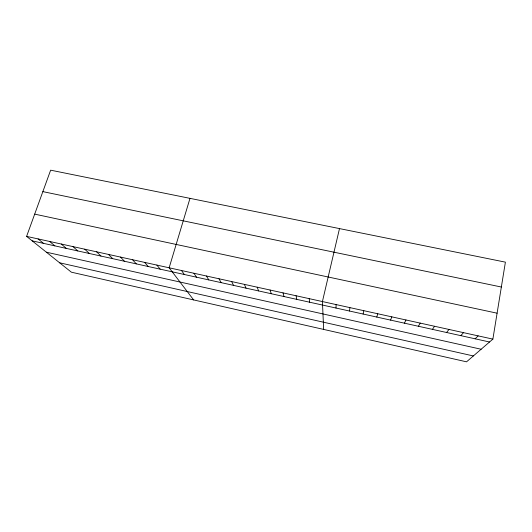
<?xml version="1.0" encoding="UTF-8"?>
<svg xmlns="http://www.w3.org/2000/svg" width="532" height="532" viewBox="0 0 532 532"><rect width="100%" height="100%" fill="white"/><g stroke="black" fill="none" stroke-linecap="round" stroke-linejoin="round"><path stroke-width="0.8" d="M335.998 308.041L336.118 304.583M349.517 311.034L349.903 307.616M492.878 339.117L505.4 262.15L50.646 170.174L26.6 236.388L71.374 272.185L466.537 361.827L492.878 339.117L26.6 236.388M363.117 314.04L363.782 310.675M339.496 228.594L322.419 301.564L323.656 329.414M376.802 317.065L377.747 313.754M189.984 198.356L169.149 267.796L193.635 299.922M390.574 320.111L391.811 316.853M404.44 323.177L405.963 319.971M418.391 326.262L420.207 323.11M432.436 329.368L434.551 326.269M446.574 332.493L448.988 329.448M460.798 335.645L463.518 332.653M475.123 338.811L478.148 335.872M42.859 191.62L501.35 287.021M34.686 214.123L497.094 313.188M32.193 240.856L489.533 341.996M46.37 252.195L481.134 349.245M59.631 262.801L473.354 355.948M38.098 238.921L43.491 243.357M49.662 241.468L54.856 245.87M61.293 244.028L66.287 248.397M72.997 246.609L77.785 250.938M84.768 249.202L89.349 253.498M96.605 251.809L100.98 256.072M108.515 254.436L112.684 258.658M120.498 257.076L124.448 261.259M132.548 259.729L136.285 263.879M144.677 262.402L148.195 266.512M156.874 265.089L160.172 269.159M181.492 270.515L184.338 274.505M193.914 273.248L196.534 277.199M206.416 276.002L208.797 279.912M218.985 278.775L221.139 282.645M231.639 281.561L233.548 285.385M244.368 284.367L246.037 288.151M257.175 287.187L258.599 290.924M270.063 290.026L271.24 293.724M283.031 292.886L283.955 296.537M296.078 295.759L296.75 299.363M309.205 298.652L309.624 302.209"/></g></svg>
